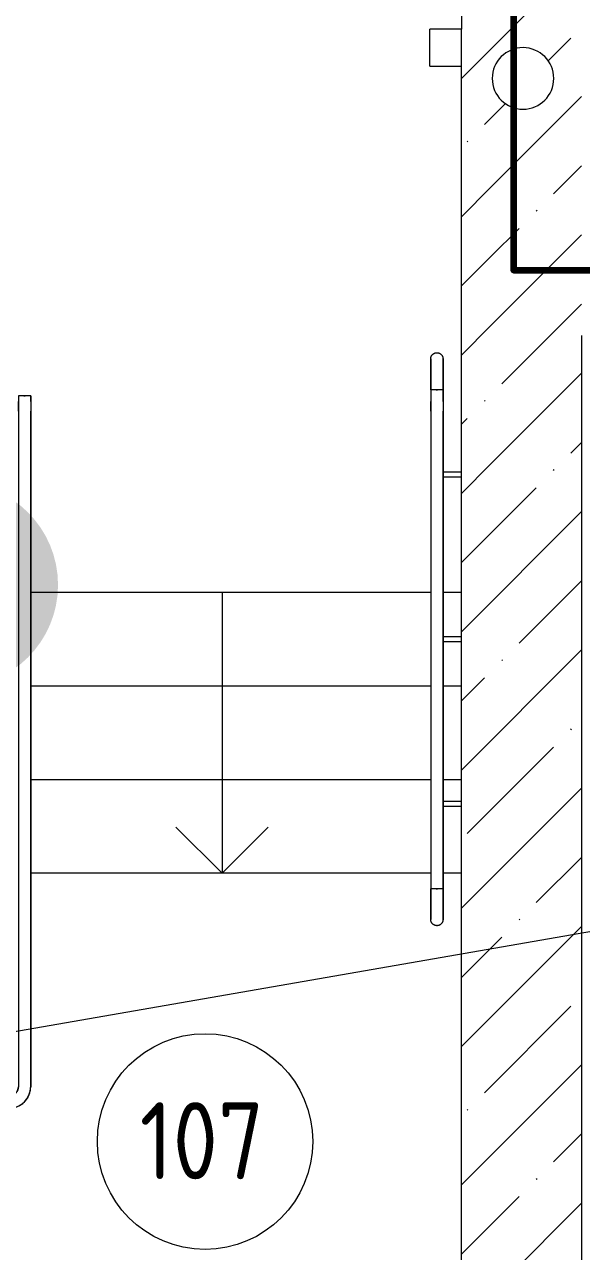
# Model space of a CAD drawing. Header units: millimetres. Extents: x -515342 to 330399, y -224905 to 507333.
# Drawn here: x -323713 to -321903, y -25562 to -21579 of the extents above; entities that cross this region are included whole.
import ezdxf

# ---------------------------------------------------------------- set-up
doc = ezdxf.new("R2010")
doc.units = ezdxf.units.MM
for name, color, linetype, lineweight in [('Лестницы', 7, 'Continuous', 0), ('Марки помещений', 7, 'Continuous', 0), ('Ограждение', 7, 'Continuous', 0), ('Ответы', 4, 'Continuous', 0), ('Стены внутренние', 7, 'Continuous', 0), ('Стены несущие', 7, 'Continuous', 0), ('Стены перегородки', 7, 'Continuous', 0), ('Стены штриховка', 7, 'Continuous', 0), ('Стрелки вверх', 7, 'Continuous', 0), ('экспертиза ДУ', 1, 'Continuous', 0)]:
    doc.layers.add(name, color=color, linetype=linetype, lineweight=lineweight)
doc.styles.add('GOST Common_1', font='', dxfattribs={"width": 0.9, "height": 250})
doc.styles.get('GOST Common_1').set_extended_font_data('GOST Common')
pattern_1 = [(45, (-374753.14, -35598.53), (-224.5064, 224.5064), []), (45, (-374528.64, -35598.53), (-224.5064, 224.5064), [396.875, -79.375, 3.353, -76.022])]

# ---------------------------------------------------------------- blocks, each defined once
blk = doc.blocks.new('Тип перил - Перила_Внутренний_-9178947-О_АР_П_1_0_000_План 1 этажа')
at = {"layer": 'Ограждение'}
for p, q in [((52360, 12834.5), (52360, 12796.5)), ((52377.7, 12834.5), (52382.3, 12834.5)), ((52400, 12796.5), (52400, 12834.5)), ((52360, 12764.7), (52360, 11266.1)), ((52400, 11266.1), (52400, 12764.7)), ((52360, 11252.5), (52360, 11214.5)), ((52400, 11214.5), (52400, 11252.5)), ((52382.3, 11214.5), (52377.7, 11214.5))]:
    blk.add_line(p, q, dxfattribs=at)
at = {"layer": 'Ограждение', "flags": 128}
for points in [[(52360, 12764.7), (52360, 12767.2), (52360, 12769.8), (52360, 12772.4), (52360, 12775), (52360, 12777.7), (52360, 12780.4), (52360, 12783.2), (52360, 12785.9), (52360, 12788.7), (52360, 12791.5), (52360, 12794.3), (52360, 12796.5)], [(52400, 12796.5), (52400, 12793.7), (52400, 12790.9), (52400, 12788.1), (52400, 12785.4), (52400, 12782.6), (52400, 12779.9), (52400, 12777.2), (52400, 12774.5), (52400, 12771.9), (52400, 12769.3), (52400, 12766.7), (52400, 12764.7)], [(52360, 11266.1), (52360, 11265), (52360, 11263.9), (52360, 11262.8), (52360, 11261.7), (52360, 11260.5), (52360, 11259.4), (52360, 11258.2), (52360, 11257), (52360, 11255.8), (52360, 11254.6), (52360, 11253.4), (52360, 11252.5)], [(52400, 11252.5), (52400, 11253.7), (52400, 11254.9), (52400, 11256.1), (52400, 11257.2), (52400, 11258.4), (52400, 11259.6), (52400, 11260.8), (52400, 11261.9), (52400, 11263), (52400, 11264.1), (52400, 11265.2), (52400, 11266.1)]]:
    blk.add_lwpolyline(points, dxfattribs=at)
blk = doc.blocks.new('Тип перил - АР_Ограждение_Ограничение_Дуга D40_расстояние между поручнями 200-140673-О_АР_П_1_0_000_План 1 этажа')
at = {"layer": 'Ограждение'}
for p, q in [((0, 0), (0, 2.3)), ((0, -2.3), (0, 0))]:
    blk.add_line(p, q, dxfattribs=at)
at = {"layer": 'Ограждение', "flags": 128}
for points in [[(0, 20), (4, 20), (8, 20), (12, 20), (15.9, 20), (19.9, 20), (23.8, 20), (27.6, 20), (31.5, 20), (35.2, 20), (38.9, 20), (42.6, 20), (46.2, 20), (49.7, 20), (53.1, 20), (56.5, 20), (59.7, 20), (62.9, 20), (65.9, 20), (68.9, 20), (71.7, 20), (74.5, 20), (77.1, 20), (79.6, 20), (81.9, 20), (84.1, 20), (86.2, 20), (88.2, 20), (90, 20), (91.7, 20), (93.2, 20), (94.6, 20), (95.8, 20), (96.9, 20), (97.8, 20), (98.5, 20), (99.1, 20), (99.6, 20), (99.9, 20), (100, 20), (100, 20)], [(100, 20), (99.9, 20), (99.7, 20), (99.3, 20), (98.7, 20), (98, 20), (97.1, 20), (96.1, 20), (94.9, 20), (93.6, 20), (92.1, 20), (90.5, 20), (88.7, 20), (86.8, 20), (84.7, 20), (82.5, 20), (80.2, 20), (77.8, 20), (75.2, 20), (72.5, 20), (69.7, 20), (66.7, 20), (63.7, 20), (60.6, 20), (57.4, 20), (54, 20), (50.6, 20), (47.1, 20), (43.6, 20), (39.9, 20), (36.2, 20), (32.5, 20), (28.7, 20), (24.8, 20), (20.9, 20), (17, 20), (13, 20), (9.1, 20), (5.1, 20), (1.1, 20), (0, 20)], [(100, 20), (100.8, 20), (101.6, 19.9), (102.4, 19.9), (103.2, 19.7), (104, 19.6), (104.8, 19.4), (105.5, 19.2), (106.3, 19), (107, 18.7), (107.8, 18.4), (108.5, 18.1), (109.2, 17.7), (109.9, 17.4), (110.6, 16.9), (111.3, 16.5), (111.9, 16), (112.6, 15.6), (113.2, 15), (113.8, 14.5), (114.3, 13.9), (114.9, 13.3), (115.4, 12.7), (115.9, 12.1), (116.4, 11.5), (116.8, 10.8), (117.2, 10.1), (117.6, 9.4), (118, 8.7), (118.3, 8), (118.6, 7.2), (118.9, 6.5), (119.2, 5.7), (119.4, 5), (119.6, 4.2), (119.7, 3.4), (119.8, 2.6), (119.9, 1.8), (120, 1), (120, 0.2), (120, 0)], [(0, -20), (4, -20), (8, -20), (12, -20), (15.9, -20), (19.9, -20), (23.8, -20), (27.6, -20), (31.5, -20), (35.2, -20), (38.9, -20), (42.6, -20), (46.2, -20), (49.7, -20), (53.1, -20), (56.5, -20), (59.7, -20), (62.9, -20), (65.9, -20), (68.9, -20), (71.7, -20), (74.5, -20), (77.1, -20), (79.6, -20), (81.9, -20), (84.1, -20), (86.2, -20), (88.2, -20), (90, -20), (91.7, -20), (93.2, -20), (94.6, -20), (95.8, -20), (96.9, -20), (97.8, -20), (98.5, -20), (99.1, -20), (99.6, -20), (99.9, -20), (100, -20), (100, -20)], [(100, -20), (99.9, -20), (99.7, -20), (99.3, -20), (98.7, -20), (98, -20), (97.1, -20), (96.1, -20), (94.9, -20), (93.6, -20), (92.1, -20), (90.5, -20), (88.7, -20), (86.8, -20), (84.7, -20), (82.5, -20), (80.2, -20), (77.8, -20), (75.2, -20), (72.5, -20), (69.7, -20), (66.7, -20), (63.7, -20), (60.6, -20), (57.4, -20), (54, -20), (50.6, -20), (47.1, -20), (43.6, -20), (39.9, -20), (36.2, -20), (32.5, -20), (28.7, -20), (24.8, -20), (20.9, -20), (17, -20), (13, -20), (9.1, -20), (5.1, -20), (1.1, -20), (0, -20)], [(120, 0), (120, -0.8), (119.9, -1.6), (119.9, -2.4), (119.7, -3.2), (119.6, -4), (119.4, -4.8), (119.2, -5.5), (119, -6.3), (118.7, -7), (118.4, -7.8), (118.1, -8.5), (117.7, -9.2), (117.4, -9.9), (116.9, -10.6), (116.5, -11.3), (116, -11.9), (115.6, -12.6), (115, -13.2), (114.5, -13.8), (113.9, -14.3), (113.3, -14.9), (112.7, -15.4), (112.1, -15.9), (111.5, -16.4), (110.8, -16.8), (110.1, -17.2), (109.4, -17.6), (108.7, -18), (108, -18.3), (107.2, -18.6), (106.5, -18.9), (105.7, -19.2), (105, -19.4), (104.2, -19.6), (103.4, -19.7), (102.6, -19.8), (101.8, -19.9), (101, -20), (100.2, -20), (100, -20)]]:
    blk.add_lwpolyline(points, dxfattribs=at)
blk = doc.blocks.new('Тип перил - Перила_Внутренний_-V218-О_АР_П_1_0_000_План 1 этажа')
at = {"layer": 'Ограждение'}
for p, q in [((52400, 12834.5), (52360, 12834.5)), ((52360, 12834.5), (52360, 12796.5)), ((52400, 12834.5), (52400, 12796.5)), ((52360, 12796.5), (52360, 12773.8)), ((52400, 12796.5), (52400, 12773.8)), ((52360, 12773.8), (52360, 11275.2)), ((52400, 12773.8), (52400, 11275.2)), ((52360, 11275.2), (52360, 11252.5)), ((52400, 11275.2), (52400, 11252.5)), ((52360, 11252.5), (52360, 11214.5)), ((52400, 11252.5), (52400, 11214.5)), ((52400, 11214.5), (52360, 11214.5))]:
    blk.add_line(p, q, dxfattribs=at)
blk = doc.blocks.new('Элемент ограждения_Опора Г-образная - АР_Ограждение_Опора_D15 высота60 консоль80-139754-О_АР_П_1_0_000_План 1 этажа')
at = {"layer": 'Ограждение'}
for p, q in [((-7.5, 80), (-7.5, 20)), ((7.5, 20), (7.5, 80))]:
    blk.add_line(p, q, dxfattribs=at)
blk = doc.blocks.new('Тип перил - Перила_Внутренний_-10109117-О_АР_П_1_0_000_План 1 этажа')
at = {"layer": 'Ограждение'}
for p, q in [((51020, 12814.6), (51020, 12796.5)), ((51037.7, 12814.6), (51042.3, 12814.6)), ((51060, 12796.5), (51060, 12814.6)), ((51020, 12764.7), (51020, 11266.1)), ((51060, 11266.1), (51060, 12764.7)), ((51020, 11252.5), (51020, 10571.6)), ((51060, 10571.6), (51060, 11252.5)), ((50829.2, 10541.6), (50799.1, 10541.6)), ((50990, 10541.6), (50829.2, 10541.6)), ((50820.1, 10501.6), (50829.2, 10501.6)), ((50829.2, 10501.6), (50990, 10501.6))]:
    blk.add_line(p, q, dxfattribs=at)
at = {"layer": 'Ограждение', "flags": 128}
for points in [[(51020, 12764.7), (51020, 12767.2), (51020, 12769.8), (51020, 12772.4), (51020, 12775), (51020, 12777.7), (51020, 12780.4), (51020, 12783.2), (51020, 12785.9), (51020, 12788.7), (51020, 12791.5), (51020, 12794.3), (51020, 12796.5)], [(51060, 12796.5), (51060, 12793.7), (51060, 12790.9), (51060, 12788.1), (51060, 12785.4), (51060, 12782.6), (51060, 12779.9), (51060, 12777.2), (51060, 12774.5), (51060, 12771.9), (51060, 12769.3), (51060, 12766.7), (51060, 12764.7)], [(51020, 11266.1), (51020, 11265), (51020, 11263.9), (51020, 11262.8), (51020, 11261.7), (51020, 11260.5), (51020, 11259.4), (51020, 11258.2), (51020, 11257), (51020, 11255.8), (51020, 11254.6), (51020, 11253.4), (51020, 11252.5)], [(51060, 11252.5), (51060, 11253.7), (51060, 11254.9), (51060, 11256.1), (51060, 11257.2), (51060, 11258.4), (51060, 11259.6), (51060, 11260.8), (51060, 11261.9), (51060, 11263), (51060, 11264.1), (51060, 11265.2), (51060, 11266.1)], [(50990, 10501.6), (50992.8, 10501.6), (50995.6, 10501.8), (50998.4, 10502.1), (51001.2, 10502.4), (51003.9, 10502.9), (51006.6, 10503.6), (51009.3, 10504.3), (51012, 10505.1), (51014.7, 10506), (51017.3, 10507.1), (51019.8, 10508.2), (51022.3, 10509.5), (51024.8, 10510.8), (51027.2, 10512.2), (51029.5, 10513.8), (51031.8, 10515.4), (51034, 10517.1), (51036.2, 10518.9), (51038.2, 10520.8), (51040.2, 10522.8), (51042.1, 10524.8), (51044, 10527), (51045.7, 10529.1), (51047.3, 10531.4), (51048.9, 10533.7), (51050.4, 10536.1), (51051.7, 10538.6), (51053, 10541.1), (51054.2, 10543.6), (51055.2, 10546.2), (51056.2, 10548.8), (51057.1, 10551.5), (51057.8, 10554.2), (51058.5, 10556.9), (51059, 10559.7), (51059.4, 10562.4), (51059.7, 10565.2), (51059.9, 10568), (51060, 10570.8), (51060, 10571.6)], [(51020, 10571.6), (51020, 10570.4), (51019.9, 10569.2), (51019.8, 10568), (51019.6, 10566.8), (51019.4, 10565.6), (51019.1, 10564.4), (51018.8, 10563.3), (51018.5, 10562.1), (51018.1, 10561), (51017.6, 10559.9), (51017.1, 10558.8), (51016.6, 10557.7), (51016, 10556.6), (51015.4, 10555.6), (51014.8, 10554.6), (51014.1, 10553.6), (51013.3, 10552.7), (51012.6, 10551.8), (51011.7, 10550.9), (51010.9, 10550), (51010, 10549.2), (51009.1, 10548.4), (51008.2, 10547.7), (51007.2, 10547), (51006.2, 10546.3), (51005.2, 10545.7), (51004.1, 10545.1), (51003.1, 10544.6), (51002, 10544), (51000.9, 10543.6), (50999.7, 10543.2), (50998.6, 10542.8), (50997.4, 10542.5), (50996.3, 10542.2), (50995.1, 10542), (50993.9, 10541.8), (50992.7, 10541.7), (50991.5, 10541.6), (50990.3, 10541.6), (50990, 10541.6)]]:
    blk.add_lwpolyline(points, dxfattribs=at)
blk = doc.blocks.new('Тип перил - Перила_Внутренний_-V246-О_АР_П_1_0_000_План 1 этажа')
at = {"layer": 'Ограждение'}
for p, q in [((51060, 12814.6), (51020, 12814.6)), ((51020, 12814.6), (51020, 12796.5)), ((51020, 12796.5), (51020, 12773.8)), ((51060, 12814.6), (51060, 12796.5)), ((51060, 12796.5), (51060, 12773.8)), ((51020, 12773.8), (51020, 11275.2)), ((51060, 12773.8), (51060, 11275.2)), ((51020, 11275.2), (51020, 11252.5)), ((51060, 11275.2), (51060, 11252.5)), ((51020, 11252.5), (51020, 10571.6)), ((51060, 11252.5), (51060, 10571.6)), ((50990, 10541.6), (50799.1, 10541.6)), ((50990, 10501.6), (50820.1, 10501.6))]:
    blk.add_line(p, q, dxfattribs=at)
for radius in [30, 70]:
    blk.add_arc((50990, 10571.6), radius, 270, 0, dxfattribs=at)
blk = doc.blocks.new('ASVP_Марка_Помещение_ДваЗначения - Номер Площадь-685795-О_АР_П_1_0_000_План 1 этажа')
at = {"layer": 'Марки помещений'}
blk.add_circle((0, 0), 3.5, dxfattribs=at)

msp = doc.modelspace()

# ---------------------------------------------------------------- hatches: boundary and pattern name
at = {"layer": 'Стены внутренние'}
h = msp.add_hatch(dxfattribs=at)
h.set_pattern_fill('FP_1', color=256, style=0, pattern_type=2)
h.set_pattern_definition(pattern_1)
h.paths.add_polyline_path([(-322293.1427, -25813.5295), (-321903.1427, -25813.5295), (-321903.1427, -20193.5295), (-322293.1427, -20193.5295), (-322293.1427, -20279.4794), (-322197.5062, -20279.4794), (-322197.5062, -23179.4794), (-322293.1427, -23179.4794), (-322293.1427, -24975.3954)])
h.paths.add_polyline_path([(-322093.1427, -21853.5295), (-322119.0246, -21850.1221), (-322143.1427, -21840.132), (-322163.8533, -21824.2402), (-322179.7452, -21803.5295), (-322189.7352, -21779.4114), (-322193.1427, -21753.5295), (-322189.7352, -21727.6476), (-322179.7452, -21703.5295), (-322163.8533, -21682.8188), (-322143.1427, -21666.927), (-322119.0246, -21656.9369), (-322093.1427, -21653.5295), (-322067.2608, -21656.9369), (-322043.1427, -21666.927), (-322022.432, -21682.8188), (-322006.5401, -21703.5295), (-321996.5501, -21727.6476), (-321993.1427, -21753.5295), (-321996.5501, -21779.4114), (-322006.5401, -21803.5295), (-322022.432, -21824.2402), (-322043.1427, -21840.132), (-322067.2608, -21850.1221)])
h.paths.add_polyline_path([(-322093.1427, -21453.5295), (-322119.0246, -21450.1221), (-322145.6399, -21438.2158), (-322163.8533, -21424.2402), (-322179.7452, -21403.5295), (-322189.7352, -21379.4114), (-322193.1427, -21353.5295), (-322189.7352, -21327.6476), (-322179.7452, -21303.5295), (-322162.9771, -21282.1465), (-322143.1427, -21266.927), (-322119.0246, -21256.9369), (-322093.1427, -21253.5295), (-322067.2608, -21256.9369), (-322043.1427, -21266.927), (-322022.432, -21282.8188), (-322006.5401, -21303.5295), (-321996.5501, -21327.6476), (-321993.1427, -21353.5295), (-321996.5501, -21379.4114), (-322006.5401, -21403.5295), (-322022.432, -21424.2402), (-322043.1427, -21440.132), (-322067.2608, -21450.1221)])
h.paths.add_polyline_path([(-322093.1427, -21093.5295), (-322119.0246, -21090.1221), (-322143.1427, -21080.132), (-322163.8533, -21064.2402), (-322179.7452, -21043.5295), (-322189.7352, -21019.4114), (-322193.1427, -20993.5295), (-322189.7352, -20967.6476), (-322179.7452, -20943.5295), (-322162.9771, -20922.1465), (-322143.1427, -20906.927), (-322119.0246, -20896.9369), (-322089.308, -20894.0343), (-322067.2608, -20896.9369), (-322043.1427, -20906.927), (-322022.432, -20922.8188), (-322006.5401, -20943.5295), (-321996.5501, -20967.6476), (-321993.1427, -20993.5295), (-321996.5501, -21019.4114), (-322006.5401, -21043.5295), (-322022.432, -21064.2402), (-322043.1427, -21080.132), (-322067.2608, -21090.1221)])
h.paths.add_polyline_path([(-322093.1427, -20713.5295), (-322119.0246, -20710.1221), (-322143.1427, -20700.132), (-322163.8533, -20684.2402), (-322179.7452, -20663.5295), (-322189.7352, -20639.4114), (-322193.1427, -20613.5295), (-322189.7352, -20587.6476), (-322179.7452, -20563.5295), (-322163.8533, -20542.8188), (-322143.1427, -20526.927), (-322119.0246, -20516.9369), (-322093.1427, -20513.5295), (-322067.2608, -20516.9369), (-322043.1427, -20526.927), (-322022.432, -20542.8188), (-322006.5401, -20563.5295), (-321996.5501, -20587.6476), (-321993.1427, -20613.5295), (-321996.5501, -20639.4114), (-322006.5401, -20663.5295), (-322022.432, -20684.2402), (-322043.1427, -20700.132), (-322067.2608, -20710.1221)])
h = msp.add_hatch(dxfattribs=at)
h.set_pattern_fill('FP_1', color=256, style=0, pattern_type=2)
h.set_pattern_definition(pattern_1)
h.paths.add_polyline_path([(-322197.5062, -23179.4794), (-322197.5062, -20279.4794), (-322293.1427, -20279.4794), (-322293.1427, -23179.4794)])
h = msp.add_hatch(dxfattribs=at)
h.set_pattern_fill('FP_2', color=256, style=0, pattern_type=2)
h.set_pattern_definition([(45, (-374753.14, -35598.53), (-235.7317, 235.7317), []), (45, (-374596, -35598.53), (-235.7317, 235.7317), [])])
h.paths.add_polyline_path([(-322293.1427, -21713.5295), (-322293.1427, -21593.5295), (-322395.6427, -21593.5295), (-322395.6427, -21713.5295), (-322385.0639, -21713.5295)])
h.paths.add_polyline_path([(-323895.6427, -21713.5295), (-323895.6427, -21593.5295), (-324118.1427, -21593.5295), (-324118.1427, -21713.5295), (-323998.1427, -21713.5295)])
at = {"layer": 'экспертиза ДУ', "lineweight": 0}
h = msp.add_hatch(color=5, dxfattribs=at)
edge = h.paths.add_edge_path()
edge.add_arc((-323936.7513, -23397.6907), 332.544, 0, 360)

# ---------------------------------------------------------------- linework, layer by layer
at = {"layer": 'Лестницы'}
for p, q in [((-322393.1427, -23422.0401), (-323693.1422, -23422.0401)), ((-322393.1427, -23422.0401), (-323693.1422, -23422.0401)), ((-322293.1427, -23422.0401), (-322353.1427, -23422.0401)), ((-322293.1427, -23422.0401), (-322353.1427, -23422.0401)), ((-322393.1427, -23726.0401), (-323693.1422, -23726.0401)), ((-322393.1427, -23726.0401), (-323693.1422, -23726.0401)), ((-322293.1427, -23726.0401), (-322353.1427, -23726.0401)), ((-322293.1427, -23726.0401), (-322353.1427, -23726.0401)), ((-322393.1427, -24030.0401), (-323693.1422, -24030.0401)), ((-322393.1427, -24030.0401), (-323693.1422, -24030.0401)), ((-322293.1427, -24030.0401), (-322353.1427, -24030.0401)), ((-322293.1427, -24030.0401), (-322353.1427, -24030.0401)), ((-322392.7625, -24334.0401), (-323693.5224, -24334.0401)), ((-322392.7625, -24334.0401), (-323693.5224, -24334.0401)), ((-322293.1427, -24334.0401), (-322353.5229, -24334.0401)), ((-322293.1427, -24334.0401), (-322353.5229, -24334.0401))]:
    msp.add_line(p, q, dxfattribs=at)
at = {"layer": 'Ответы', "lineweight": 90}
msp.add_lwpolyline([(-322124.0711, -18420.4281), (-322124.0711, -22376.3283), (-319279.1036, -22376.3283), (-319279.1036, -26391.9802), (-318454.3841, -26391.9802), (-318454.3841, -39169.8943)], dxfattribs=at)
at = {"layer": 'Стены несущие'}
for p, q in [((-322293.1427, -20193.5295), (-322293.1427, -21593.5295)), ((-322293.1427, -26203.5295), (-322293.1427, -21713.5295)), ((-321903.1427, -22588.5295), (-321903.1427, -25813.5295))]:
    msp.add_line(p, q, dxfattribs=at)
for start, end in [(0, 180), (180, 0)]:
    msp.add_arc((-322093.1427, -21753.5295), 100, start, end, dxfattribs=at)
at = {"layer": 'Стены перегородки'}
for p, q in [((-322293.1427, -21593.5295), (-322395.6427, -21593.5295)), ((-322395.6427, -21713.5295), (-322395.6427, -21593.5295)), ((-322395.6427, -21713.5295), (-322293.1427, -21713.5295))]:
    msp.add_line(p, q, dxfattribs=at)
at = {"layer": 'Стены штриховка'}
msp.add_line((-322293.1427, -21713.5295), (-322293.1427, -21593.5295), dxfattribs=at)
at = {"layer": 'Стрелки вверх'}
for p, q in [((-323071.0549, -23422.0401), (-323071.0549, -23726.0401)), ((-323071.0549, -23726.0401), (-323071.0549, -24030.0401)), ((-323071.0549, -24030.0401), (-323071.0549, -24334.0401)), ((-323071.0549, -24334.0401), (-323221.0549, -24184.0401)), ((-323071.0549, -24334.0401), (-322921.0549, -24184.0401))]:
    msp.add_line(p, q, dxfattribs=at)
at = {"layer": 'экспертиза ДУ'}
msp.add_lwpolyline([(-442323.3591, -45486.7185), (-320660.0953, -24311.023)], dxfattribs=at)

# ---------------------------------------------------------------- block references
at = {"layer": 'Марки помещений', "xscale": 99.99999999999993, "yscale": 99.99999999999993, "zscale": 99.99999999999993}
msp.add_blockref('ASVP_Марка_Помещение_ДваЗначения - Номер Площадь-685795-О_АР_П_1_0_000_План 1 этажа', (-323126.4962, -25204.8546), dxfattribs=at)
at = {"layer": 'Ограждение'}
for name, p, rotation in [('Тип перил - АР_Ограждение_Ограничение_Дуга D40_расстояние между поручнями 200-140673-О_АР_П_1_0_000_План 1 этажа', (-322373.1427, -22764.0401), 90), ('Элемент ограждения_Опора Г-образная - АР_Ограждение_Опора_D15 высота60 консоль80-139754-О_АР_П_1_0_000_План 1 этажа', (-322373.1427, -23039.6331), 270), ('Элемент ограждения_Опора Г-образная - АР_Ограждение_Опора_D15 высота60 консоль80-139754-О_АР_П_1_0_000_План 1 этажа', (-322373.1427, -23574.0401), 270), ('Элемент ограждения_Опора Г-образная - АР_Ограждение_Опора_D15 высота60 консоль80-139754-О_АР_П_1_0_000_План 1 этажа', (-322373.1427, -24108.4471), 270), ('Тип перил - АР_Ограждение_Ограничение_Дуга D40_расстояние между поручнями 200-140673-О_АР_П_1_0_000_План 1 этажа', (-322373.1427, -24384.0401), 270)]:
    msp.add_blockref(name, p, dxfattribs=dict(at, rotation=rotation))
for name in ['Тип перил - Перила_Внутренний_-9178947-О_АР_П_1_0_000_План 1 этажа', 'Тип перил - Перила_Внутренний_-V218-О_АР_П_1_0_000_План 1 этажа', 'Тип перил - Перила_Внутренний_-10109117-О_АР_П_1_0_000_План 1 этажа', 'Тип перил - Перила_Внутренний_-V246-О_АР_П_1_0_000_План 1 этажа']:
    msp.add_blockref(name, (-374753.1427, -35598.5295), dxfattribs=at)

# ---------------------------------------------------------------- texts
at = {"layer": 'Марки помещений', "insert": (-323338.9034, -25077.1295), "char_height": 250, "width": 526.708687, "attachment_point": 1, "style": 'GOST Common_1'}
msp.add_mtext('107', dxfattribs=at)

doc.saveas('drawing.dxf')
